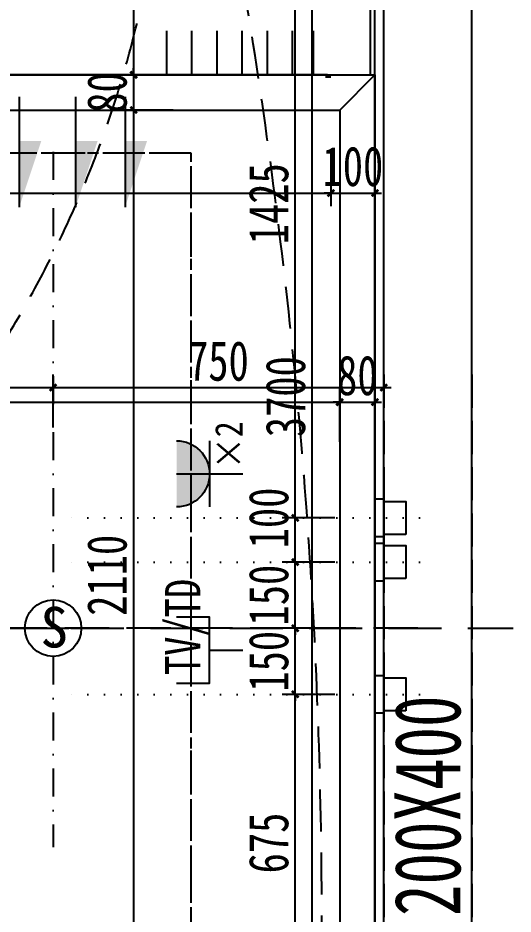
# Model space of a CAD drawing. Header units: millimetres. Extents: x -297 to 39764, y -29258 to 20315.
# Drawn here: x 18932 to 20055, y -25765 to -23733 of the extents above; entities that cross this region are included whole.
import ezdxf

# ---------------------------------------------------------------- set-up
doc = ezdxf.new("R2010")
doc.units = ezdxf.units.MM
for name, pattern in [('_DASH', [0.6, 0.4, -0.2]), ('DASH', [0.35, 0.25, -0.1]), ('DASHDOT2', [12.7, 6.35, -3.175, 0, -3.175]), ('DOT2', [0.125, 0, -0.125]), ('HIDDEN', [9.525, 6.35, -3.175])]:
    doc.linetypes.add(name, pattern=pattern)
doc.layers.get('Defpoints').update_dxf_attribs({"color": 250})
for name, color, linetype in [('.-P建筑梁位', 4, 'Continuous'), ('.P-中心线', 214, 'DASH'), ('.P-墙体尺寸标注', 252, 'Continuous'), ('.P-家具虚线层', 250, 'Continuous'), ('.p-灯具连线', 6, 'Continuous'), ('.P-装饰轮廓', 180, 'Continuous'), ('.PC-喷淋.烟感', 33, 'Continuous'), ('.PC-天花尺寸标注', 252, 'Continuous'), ('.PC-天花造型', 163, 'Continuous'), ('.PC-灯具尺寸标注', 252, 'Continuous'), ('.PC-综合天花虚线层', 14, 'DASHDOT2'), ('.PF-活动家具', 141, 'Continuous'), ('.ZD-开关', 43, 'Continuous'), ('.ZD-弱电插座', 122, 'Continuous'), ('.ZD-强电插座', 43, 'Continuous'), ('.ZD-插座标注', 252, 'Continuous'), ('.ZD-插座虚线层', 214, 'DASH'), ('.ZD-点位引线', 1, 'Continuous'), ('.ZD-点位标注', 252, 'Continuous'), ('.ZT-空调.检修口', 52, 'Continuous'), ('A-Wall', 2, 'Continuous'), ('Y-移动家具', 141, 'Continuous')]:
    doc.layers.add(name, color=color, linetype=linetype)
doc.styles.add('宋体', font='', dxfattribs={"width": 0.7, "height": 5})
doc.styles.add('文字样式', font='', dxfattribs={"width": 0.75})
doc.styles.get('宋体').set_extended_font_data('SimSun')
doc.styles.get('文字样式').set_extended_font_data('SimSun')
doc.dimstyles.new('西安1-40（内部尺寸）', dxfattribs={"dimscale": 30, "dimtxt": 3, "dimasz": 0.5, "dimexe": 1, "dimexo": 1, "dimgap": 0.5, "dimtad": 1, "dimdec": 0, "dimrnd": 5, "dimtxsty": '文字样式', "dimblk": 'ARCHTICK', "dimcen": 1, "dimdle": 0.55, "dimclrd": 252, "dimclre": 252, "dimclrt": 30, "dimadec": 0, "dimazin": 0, "dimtfac": 1, "dimtdec": 0, "dimtix": 1, "dimtmove": 2, "dimatfit": 3, "dimfxl": 5, "dimfxlon": 1, "dimarcsym": 0})

# ---------------------------------------------------------------- blocks, each defined once
blk = doc.blocks.new('xc18001')
at = {"layer": 'Y-移动家具', "color": 250, "linetype": 'DASH', "ltscale": 100, "elevation": 0}
blk.add_lwpolyline([(650, -875.1), (322.5, -875.1), (322.5, -2443.2), (2477.5, -2443.2), (2477.5, -875.1), (2150, -875.1)], dxfattribs=at)
blk = doc.blocks.new('ttrutuuyyy')
at = {"layer": '.P-家具虚线层', "color": 250, "linetype": '_DASH', "ltscale": 200, "elevation": 0}
blk.add_lwpolyline([(37757, -25867.1), (37757, -26194.6), (39325.1, -26194.6), (39325.1, -24039.6), (37757, -24039.6), (37757, -24367.1)], dxfattribs=at)
blk = doc.blocks.new('A$Cd2e37dc6')
at = {"layer": '.-P建筑梁位', "color": 4, "linetype": 'DASH', "ltscale": 300}
for p, q in [((12800, 4978.4), (12800, 3078.4)), ((12800, 4978.4), (12800, 3078.4)), ((13000, 4978.4), (13000, 3078.4)), ((13000, 4978.4), (13000, 2878.4))]:
    blk.add_line(p, q, dxfattribs=at)
blk.add_lwpolyline([(12800, 4978.4), (12800, 3078.4), (9900, 3078.4), (9900, 6378.4)], dxfattribs=at)
at = {"layer": '.-P建筑梁位', "color": 250, "linetype": 'DASH', "ltscale": 300, "style": '宋体', "width": 0.7}
blk.add_text('200X400', height=150, rotation=90, dxfattribs=at).set_placement((12973.8, 3750.8))
blk = doc.blocks.new('_ArchTick')
at = {"color": 0, "linetype": 'ByBlock', "const_width": 0.4}
blk.add_lwpolyline([(-0.5, -0.5), (0.5, 0.5)], dxfattribs=at)
blk = doc.blocks.new('*D261')
at = {"layer": '.ZT-空调.检修口', "color": 252, "linetype": 'ByBlock', "lineweight": -2, "transparency": 16777216}
for p, q in [((16981.9, -24040.2), (16981.9, -24160.2)), ((19641.9, -24040.2), (19641.9, -24160.2)), ((16965.4, -24130.2), (19658.4, -24130.2))]:
    blk.add_line(p, q, dxfattribs=at)
at = {"layer": 'Defpoints', "color": 0, "linetype": 'ByBlock', "transparency": 16777216}
for p in [(16981.9, -23867.1), (19641.9, -23867.1), (19641.9, -24130.2)]:
    blk.add_point(p, dxfattribs=at)
at = {"layer": '.ZT-空调.检修口', "color": 252, "linetype": 'ByBlock', "lineweight": -2, "transparency": 16777216, "xscale": 15, "yscale": 15, "zscale": 15, "rotation": 180}
blk.add_blockref('_ArchTick', (16981.9, -24130.2), dxfattribs=at)
at = {"layer": '.ZT-空调.检修口', "color": 252, "linetype": 'ByBlock', "lineweight": -2, "transparency": 16777216, "xscale": 15, "yscale": 15, "zscale": 15}
blk.add_blockref('_ArchTick', (19641.9, -24130.2), dxfattribs=at)
at = {"layer": '.ZT-空调.检修口', "color": 30, "linetype": 'ByBlock', "transparency": 16777216, "insert": (18311.9, -24070.2), "char_height": 90, "attachment_point": 5, "style": '文字样式'}
blk.add_mtext('2660', dxfattribs=at)
blk = doc.blocks.new('*D262')
at = {"layer": '.ZT-空调.检修口', "color": 252, "linetype": 'ByBlock', "lineweight": -2, "transparency": 16777216}
for p, q in [((19641.9, -24040.2), (19641.9, -24160.2)), ((19741.9, -24040.2), (19741.9, -24160.2)), ((19641.9, -24130.2), (19626.9, -24130.2)), ((19641.9, -24130.2), (19741.9, -24130.2)), ((19741.9, -24130.2), (19756.9, -24130.2))]:
    blk.add_line(p, q, dxfattribs=at)
at = {"layer": 'Defpoints', "color": 0, "linetype": 'ByBlock', "transparency": 16777216}
for p in [(19641.9, -23867.1), (19741.9, -23862.1), (19741.9, -24130.2)]:
    blk.add_point(p, dxfattribs=at)
at = {"layer": '.ZT-空调.检修口', "color": 252, "linetype": 'ByBlock', "lineweight": -2, "transparency": 16777216, "xscale": 15, "yscale": 15, "zscale": 15}
blk.add_blockref('_ArchTick', (19641.9, -24130.2), dxfattribs=at)
at = {"layer": '.ZT-空调.检修口', "color": 252, "linetype": 'ByBlock', "lineweight": -2, "transparency": 16777216, "xscale": 15, "yscale": 15, "zscale": 15, "rotation": 180}
blk.add_blockref('_ArchTick', (19741.9, -24130.2), dxfattribs=at)
at = {"layer": '.ZT-空调.检修口', "color": 30, "linetype": 'ByBlock', "transparency": 16777216, "insert": (19691.9, -24070.2), "char_height": 90, "attachment_point": 5, "style": '文字样式'}
blk.add_mtext('100', dxfattribs=at)
blk = doc.blocks.new('*D728')
at = {"layer": '.P-墙体尺寸标注', "color": 252, "linetype": 'ByBlock', "lineweight": -2, "transparency": 16777216}
for p, q in [((19599.4, -26458.6), (19599.4, -22725.6)), ((19689.4, -22742.1), (19569.4, -22742.1)), ((19689.4, -26442.1), (19569.4, -26442.1))]:
    blk.add_line(p, q, dxfattribs=at)
at = {"layer": 'Defpoints', "color": 0, "linetype": 'ByBlock', "transparency": 16777216}
for p in [(19599.4, -22742.1), (19761.9, -22742.1), (19761.9, -26442.1)]:
    blk.add_point(p, dxfattribs=at)
at = {"layer": '.P-墙体尺寸标注', "color": 252, "linetype": 'ByBlock', "lineweight": -2, "transparency": 16777216, "xscale": 15, "yscale": 15, "zscale": 15}
for p, rotation in [((19599.4, -22742.1), 90), ((19599.4, -26442.1), 270)]:
    blk.add_blockref('_ArchTick', p, dxfattribs=dict(at, rotation=rotation))
at = {"layer": '.P-墙体尺寸标注', "color": 30, "linetype": 'ByBlock', "transparency": 16777216, "insert": (19539.4, -24592.1), "char_height": 90, "attachment_point": 5, "rotation": 90, "style": '文字样式'}
blk.add_mtext('3700', dxfattribs=at)
blk = doc.blocks.new('*D806')
at = {"layer": '.PC-天花尺寸标注', "color": 252, "linetype": 'ByBlock', "lineweight": -2, "transparency": 16777216}
for p, q in [((19194.6, -22755.6), (19194.6, -23878.6)), ((19194.6, -22772.1), (19164.6, -22772.1)), ((19284.6, -23862.1), (19164.6, -23862.1))]:
    blk.add_line(p, q, dxfattribs=at)
at = {"layer": 'Defpoints', "color": 0, "linetype": 'ByBlock', "transparency": 16777216}
for p in [(19211.9, -22772.1), (19194.6, -23862.1), (19741.9, -23862.1)]:
    blk.add_point(p, dxfattribs=at)
at = {"layer": '.PC-天花尺寸标注', "color": 252, "linetype": 'ByBlock', "lineweight": -2, "transparency": 16777216, "xscale": 15, "yscale": 15, "zscale": 15}
for p, rotation in [((19194.6, -22772.1), 90), ((19194.6, -23862.1), 270)]:
    blk.add_blockref('_ArchTick', p, dxfattribs=dict(at, rotation=rotation))
at = {"layer": '.PC-天花尺寸标注', "color": 30, "linetype": 'ByBlock', "transparency": 16777216, "insert": (19134.6, -23317.1), "char_height": 90, "attachment_point": 5, "rotation": 90, "style": '文字样式'}
blk.add_mtext('1090', dxfattribs=at)
blk = doc.blocks.new('*D807')
at = {"layer": '.PC-天花尺寸标注', "color": 252, "linetype": 'ByBlock', "lineweight": -2, "transparency": 16777216}
for p, q in [((19194.6, -23862.1), (19194.6, -23847.1)), ((19284.6, -23862.1), (19164.6, -23862.1)), ((19194.6, -23862.1), (19194.6, -23942.1)), ((19284.6, -23942.1), (19164.6, -23942.1)), ((19194.6, -23942.1), (19194.6, -23957.1))]:
    blk.add_line(p, q, dxfattribs=at)
at = {"layer": 'Defpoints', "color": 0, "linetype": 'ByBlock', "transparency": 16777216}
for p in [(19741.9, -23862.1), (19194.6, -23942.1), (19661.9, -23942.1)]:
    blk.add_point(p, dxfattribs=at)
at = {"layer": '.PC-天花尺寸标注', "color": 252, "linetype": 'ByBlock', "lineweight": -2, "transparency": 16777216, "xscale": 15, "yscale": 15, "zscale": 15}
for p, rotation in [((19194.6, -23862.1), 270), ((19194.6, -23942.1), 90)]:
    blk.add_blockref('_ArchTick', p, dxfattribs=dict(at, rotation=rotation))
at = {"layer": '.PC-天花尺寸标注', "color": 30, "linetype": 'ByBlock', "transparency": 16777216, "insert": (19134.6, -23902.1), "char_height": 90, "attachment_point": 5, "rotation": 90, "style": '文字样式'}
blk.add_mtext('80', dxfattribs=at)
blk = doc.blocks.new('*D808')
at = {"layer": '.PC-天花尺寸标注', "color": 252, "linetype": 'ByBlock', "lineweight": -2, "transparency": 16777216}
for p, q in [((19194.6, -23925.6), (19194.6, -26068.6)), ((19284.6, -23942.1), (19164.6, -23942.1)), ((19284.6, -26052.1), (19164.6, -26052.1))]:
    blk.add_line(p, q, dxfattribs=at)
at = {"layer": 'Defpoints', "color": 0, "linetype": 'ByBlock', "transparency": 16777216}
for p in [(19661.9, -23942.1), (19194.6, -26052.1), (19661.9, -26052.1)]:
    blk.add_point(p, dxfattribs=at)
at = {"layer": '.PC-天花尺寸标注', "color": 252, "linetype": 'ByBlock', "lineweight": -2, "transparency": 16777216, "xscale": 15, "yscale": 15, "zscale": 15}
for p, rotation in [((19194.6, -23942.1), 90), ((19194.6, -26052.1), 270)]:
    blk.add_blockref('_ArchTick', p, dxfattribs=dict(at, rotation=rotation))
at = {"layer": '.PC-天花尺寸标注', "color": 30, "linetype": 'ByBlock', "transparency": 16777216, "insert": (19134.6, -24997.1), "char_height": 90, "attachment_point": 5, "rotation": 90, "style": '文字样式'}
blk.add_mtext('2110', dxfattribs=at)
blk = doc.blocks.new('*D813')
at = {"layer": '.PC-天花尺寸标注', "color": 252, "linetype": 'ByBlock', "lineweight": -2, "transparency": 16777216}
for p, q in [((16961.9, -24694.4), (16961.9, -24574.4)), ((19661.9, -24694.4), (19661.9, -24574.4)), ((16945.4, -24604.4), (19678.4, -24604.4))]:
    blk.add_line(p, q, dxfattribs=at)
at = {"layer": 'Defpoints', "color": 0, "linetype": 'ByBlock', "transparency": 16777216}
for p in [(19661.9, -24604.4), (16961.9, -24997.1), (19661.9, -24997.1)]:
    blk.add_point(p, dxfattribs=at)
at = {"layer": '.PC-天花尺寸标注', "color": 252, "linetype": 'ByBlock', "lineweight": -2, "transparency": 16777216, "xscale": 15, "yscale": 15, "zscale": 15, "rotation": 180}
blk.add_blockref('_ArchTick', (16961.9, -24604.4), dxfattribs=at)
at = {"layer": '.PC-天花尺寸标注', "color": 252, "linetype": 'ByBlock', "lineweight": -2, "transparency": 16777216, "xscale": 15, "yscale": 15, "zscale": 15}
blk.add_blockref('_ArchTick', (19661.9, -24604.4), dxfattribs=at)
at = {"layer": '.PC-天花尺寸标注', "color": 30, "linetype": 'ByBlock', "transparency": 16777216, "insert": (18311.9, -24544.4), "char_height": 90, "attachment_point": 5, "style": '文字样式'}
blk.add_mtext('2700', dxfattribs=at)
blk = doc.blocks.new('*D814')
at = {"layer": '.PC-天花尺寸标注', "color": 252, "linetype": 'ByBlock', "lineweight": -2, "transparency": 16777216}
for p, q in [((19661.9, -24694.4), (19661.9, -24574.4)), ((19741.9, -24694.4), (19741.9, -24574.4)), ((19661.9, -24604.4), (19646.9, -24604.4)), ((19661.9, -24604.4), (19741.9, -24604.4)), ((19741.9, -24604.4), (19756.9, -24604.4))]:
    blk.add_line(p, q, dxfattribs=at)
at = {"layer": 'Defpoints', "color": 0, "linetype": 'ByBlock', "transparency": 16777216}
for p in [(19741.9, -24604.4), (19661.9, -24997.1), (19741.9, -24997.1)]:
    blk.add_point(p, dxfattribs=at)
at = {"layer": '.PC-天花尺寸标注', "color": 252, "linetype": 'ByBlock', "lineweight": -2, "transparency": 16777216, "xscale": 15, "yscale": 15, "zscale": 15}
blk.add_blockref('_ArchTick', (19661.9, -24604.4), dxfattribs=at)
at = {"layer": '.PC-天花尺寸标注', "color": 252, "linetype": 'ByBlock', "lineweight": -2, "transparency": 16777216, "xscale": 15, "yscale": 15, "zscale": 15, "rotation": 180}
blk.add_blockref('_ArchTick', (19741.9, -24604.4), dxfattribs=at)
at = {"layer": '.PC-天花尺寸标注', "color": 30, "linetype": 'ByBlock', "transparency": 16777216, "insert": (19701.9, -24544.4), "char_height": 90, "attachment_point": 5, "style": '文字样式'}
blk.add_mtext('80', dxfattribs=at)
blk = doc.blocks.new('智能感烟探测器')
at = {"linetype": 'ByBlock'}
blk.add_circle((0, 0), 75, dxfattribs=at)
at = {"linetype": 'ByBlock', "style": '文字样式'}
blk.add_text('S', height=108, dxfattribs=at).set_placement((-33.6, -51.3))
blk = doc.blocks.new('*D859')
at = {"layer": '.PC-灯具尺寸标注', "color": 252, "linetype": 'ByBlock', "lineweight": -2, "transparency": 16777216}
for p, q in [((18311.9, -24661.6), (18311.9, -24541.6)), ((19011.9, -24661.6), (19011.9, -24541.6)), ((18295.4, -24571.6), (19028.4, -24571.6))]:
    blk.add_line(p, q, dxfattribs=at)
at = {"layer": 'Defpoints', "color": 0, "linetype": 'ByBlock', "transparency": 16777216}
for p in [(19011.9, -24571.6), (18311.9, -25117.1), (19011.9, -25117.1)]:
    blk.add_point(p, dxfattribs=at)
at = {"layer": '.PC-灯具尺寸标注', "color": 252, "linetype": 'ByBlock', "lineweight": -2, "transparency": 16777216, "xscale": 15, "yscale": 15, "zscale": 15, "rotation": 180}
blk.add_blockref('_ArchTick', (18311.9, -24571.6), dxfattribs=at)
at = {"layer": '.PC-灯具尺寸标注', "color": 252, "linetype": 'ByBlock', "lineweight": -2, "transparency": 16777216, "xscale": 15, "yscale": 15, "zscale": 15}
blk.add_blockref('_ArchTick', (19011.9, -24571.6), dxfattribs=at)
at = {"layer": '.PC-灯具尺寸标注', "color": 30, "linetype": 'ByBlock', "transparency": 16777216, "insert": (18661.9, -24511.6), "char_height": 90, "attachment_point": 5, "style": '文字样式'}
blk.add_mtext('700', dxfattribs=at)
blk = doc.blocks.new('*D860')
at = {"layer": '.PC-灯具尺寸标注', "color": 252, "linetype": 'ByBlock', "lineweight": -2, "transparency": 16777216}
for p, q in [((19011.9, -24661.6), (19011.9, -24541.6)), ((19761.9, -24571.6), (19761.9, -24541.6)), ((18995.4, -24571.6), (19778.4, -24571.6))]:
    blk.add_line(p, q, dxfattribs=at)
at = {"layer": 'Defpoints', "color": 0, "linetype": 'ByBlock', "transparency": 16777216}
for p in [(19761.9, -24571.6), (19761.9, -24571.6), (19011.9, -25117.1)]:
    blk.add_point(p, dxfattribs=at)
at = {"layer": '.PC-灯具尺寸标注', "color": 252, "linetype": 'ByBlock', "lineweight": -2, "transparency": 16777216, "xscale": 15, "yscale": 15, "zscale": 15, "rotation": 180}
blk.add_blockref('_ArchTick', (19011.9, -24571.6), dxfattribs=at)
at = {"layer": '.PC-灯具尺寸标注', "color": 252, "linetype": 'ByBlock', "lineweight": -2, "transparency": 16777216, "xscale": 15, "yscale": 15, "zscale": 15}
blk.add_blockref('_ArchTick', (19761.9, -24571.6), dxfattribs=at)
at = {"layer": '.PC-灯具尺寸标注', "color": 30, "linetype": 'ByBlock', "transparency": 16777216, "insert": (19386.9, -24511.6), "char_height": 90, "attachment_point": 5, "style": '文字样式'}
blk.add_mtext('750', dxfattribs=at)
blk = doc.blocks.new('接线盒01')
at = {"layer": '.ZD-开关', "color": 6, "linetype": 'ByBlock', "ltscale": 0.1}
for points in [[(50, 43), (50, -43), (70, -43), (70, 43)], [(0, -37.5), (50, -37.5), (50, 37.5), (0, 37.5)]]:
    blk.add_lwpolyline(points, close=True, dxfattribs=at)
blk = doc.blocks.new('插座（多个）')
at = {"layer": '.ZD-强电插座'}
h = blk.add_hatch(color=256, dxfattribs=at)
h.paths.add_polyline_path([(0, -600), (300, -600, 0.414214), (0, -300)])
h.paths.add_polyline_path([(-300, -600), (0, -600), (0, -300, 0.414214)])
for p, q in [((0, -600), (0, 0)), ((300, -300), (-300, -300))]:
    blk.add_line(p, q, dxfattribs=at)
blk.add_arc((0, -600), 300, 0, 180, dxfattribs=at)
at = {"layer": '.ZD-强电插座', "style": '文字样式', "width": 0.85}
blk.add_attdef('212', (81.7, 0), '', height=200, dxfattribs=at)
blk = doc.blocks.new('有限电视')
blk.add_line((245003.034, 64355.604), (245003.034, 64354.104))
blk.add_lwpolyline([(245001.534, 64357.104), (245001.534, 64355.604), (245004.534, 64355.604), (245004.534, 64357.104)])
at = {"style": '文字样式', "width": 0.8}
blk.add_attdef('TV', (245001.848, 64355.955), '', height=2, dxfattribs=at)
blk = doc.blocks.new('*D922')
at = {"layer": '.ZD-插座标注', "color": 252, "linetype": 'ByBlock', "lineweight": -2, "transparency": 16777216}
for p, q in [((19561.1, -25958.1), (19561.1, -25250.6)), ((19651.1, -25267.1), (19531.1, -25267.1)), ((19651.1, -25941.6), (19531.1, -25941.6))]:
    blk.add_line(p, q, dxfattribs=at)
at = {"layer": 'Defpoints', "color": 0, "linetype": 'ByBlock', "transparency": 16777216}
for p in [(19561.1, -25267.1), (19741.9, -25267.1, 0), (19761.9, -25941.6, 0)]:
    blk.add_point(p, dxfattribs=at)
at = {"layer": '.ZD-插座标注', "color": 252, "linetype": 'ByBlock', "lineweight": -2, "transparency": 16777216, "xscale": 15, "yscale": 15, "zscale": 15}
for p, rotation in [((19561.1, -25267.1), 90), ((19561.1, -25941.6), 270)]:
    blk.add_blockref('_ArchTick', p, dxfattribs=dict(at, rotation=rotation))
at = {"layer": '.ZD-插座标注', "color": 30, "linetype": 'ByBlock', "transparency": 16777216, "insert": (19501.1, -25604.3), "char_height": 90, "attachment_point": 5, "rotation": 90, "style": '文字样式'}
blk.add_mtext('675', dxfattribs=at)
blk = doc.blocks.new('*D982')
at = {"layer": '.ZD-点位标注', "color": 252, "linetype": 'ByBlock', "lineweight": -2, "transparency": 16777216}
for p, q in [((19651.1, -25117.1), (19531.1, -25117.1)), ((19561.1, -25117.1), (19561.1, -25102.1)), ((19561.1, -25267.1), (19561.1, -25117.1)), ((19651.1, -25267.1), (19531.1, -25267.1)), ((19561.1, -25267.1), (19561.1, -25282.1))]:
    blk.add_line(p, q, dxfattribs=at)
at = {"layer": 'Defpoints', "color": 0, "linetype": 'ByBlock', "transparency": 16777216}
for p in [(19561.1, -25117.1), (19811.9, -25117.1, 0), (19811.9, -25267.1, 0)]:
    blk.add_point(p, dxfattribs=at)
at = {"layer": '.ZD-点位标注', "color": 252, "linetype": 'ByBlock', "lineweight": -2, "transparency": 16777216, "xscale": 15, "yscale": 15, "zscale": 15}
for p, rotation in [((19561.1, -25117.1), 270), ((19561.1, -25267.1), 90)]:
    blk.add_blockref('_ArchTick', p, dxfattribs=dict(at, rotation=rotation))
at = {"layer": '.ZD-点位标注', "color": 30, "linetype": 'ByBlock', "transparency": 16777216, "insert": (19501.1, -25192.1), "char_height": 90, "attachment_point": 5, "rotation": 90, "style": '文字样式'}
blk.add_mtext('150', dxfattribs=at)
blk = doc.blocks.new('*D983')
at = {"layer": '.ZD-点位标注', "color": 252, "linetype": 'ByBlock', "lineweight": -2, "transparency": 16777216}
for p, q in [((19561.1, -24967.1), (19561.1, -24952.1)), ((19651.1, -24967.1), (19531.1, -24967.1)), ((19561.1, -25117.1), (19561.1, -24967.1)), ((19651.1, -25117.1), (19531.1, -25117.1)), ((19561.1, -25117.1), (19561.1, -25132.1))]:
    blk.add_line(p, q, dxfattribs=at)
at = {"layer": 'Defpoints', "color": 0, "linetype": 'ByBlock', "transparency": 16777216}
for p in [(19561.1, -24967.1), (19811.9, -24967.1, 0), (19811.9, -25117.1, 0)]:
    blk.add_point(p, dxfattribs=at)
at = {"layer": '.ZD-点位标注', "color": 252, "linetype": 'ByBlock', "lineweight": -2, "transparency": 16777216, "xscale": 15, "yscale": 15, "zscale": 15}
for p, rotation in [((19561.1, -24967.1), 270), ((19561.1, -25117.1), 90)]:
    blk.add_blockref('_ArchTick', p, dxfattribs=dict(at, rotation=rotation))
at = {"layer": '.ZD-点位标注', "color": 30, "linetype": 'ByBlock', "transparency": 16777216, "insert": (19501.1, -25042.1), "char_height": 90, "attachment_point": 5, "rotation": 90, "style": '文字样式'}
blk.add_mtext('150', dxfattribs=at)
blk = doc.blocks.new('*D984')
at = {"layer": '.ZD-点位标注', "color": 252, "linetype": 'ByBlock', "lineweight": -2, "transparency": 16777216}
for p, q in [((19561.1, -24983.6), (19561.1, -24850.6)), ((19651.1, -24867.1), (19531.1, -24867.1)), ((19651.1, -24967.1), (19531.1, -24967.1))]:
    blk.add_line(p, q, dxfattribs=at)
at = {"layer": 'Defpoints', "color": 0, "linetype": 'ByBlock', "transparency": 16777216}
for p in [(19561.1, -24867.1), (19811.9, -24867.1, 0), (19811.9, -24967.1, 0)]:
    blk.add_point(p, dxfattribs=at)
at = {"layer": '.ZD-点位标注', "color": 252, "linetype": 'ByBlock', "lineweight": -2, "transparency": 16777216, "xscale": 15, "yscale": 15, "zscale": 15}
for p, rotation in [((19561.1, -24867.1), 90), ((19561.1, -24967.1), 270)]:
    blk.add_blockref('_ArchTick', p, dxfattribs=dict(at, rotation=rotation))
at = {"layer": '.ZD-点位标注', "color": 30, "linetype": 'ByBlock', "transparency": 16777216, "insert": (19501.1, -24867.1), "char_height": 90, "attachment_point": 5, "rotation": 90, "style": '文字样式'}
blk.add_mtext('100', dxfattribs=at)
blk = doc.blocks.new('*D985')
at = {"layer": '.ZD-点位标注', "color": 252, "linetype": 'ByBlock', "lineweight": -2, "transparency": 16777216}
for p, q in [((19561.1, -24883.6), (19561.1, -23425.6)), ((19651.1, -23442.1), (19531.1, -23442.1)), ((19651.1, -24867.1), (19531.1, -24867.1))]:
    blk.add_line(p, q, dxfattribs=at)
at = {"layer": 'Defpoints', "color": 0, "linetype": 'ByBlock', "transparency": 16777216}
for p in [(19561.1, -23442.1), (19811.9, -23442.1), (19811.9, -24867.1, 0)]:
    blk.add_point(p, dxfattribs=at)
at = {"layer": '.ZD-点位标注', "color": 252, "linetype": 'ByBlock', "lineweight": -2, "transparency": 16777216, "xscale": 15, "yscale": 15, "zscale": 15}
for p, rotation in [((19561.1, -23442.1), 90), ((19561.1, -24867.1), 270)]:
    blk.add_blockref('_ArchTick', p, dxfattribs=dict(at, rotation=rotation))
at = {"layer": '.ZD-点位标注', "color": 30, "linetype": 'ByBlock', "transparency": 16777216, "insert": (19501.1, -24154.6), "char_height": 90, "attachment_point": 5, "rotation": 90, "style": '文字样式'}
blk.add_mtext('1425', dxfattribs=at)

msp = doc.modelspace()

# ---------------------------------------------------------------- linework, layer by layer
at = {"layer": '.P-中心线', "linetype": 'DASH', "ltscale": 400, "elevation": 0}
msp.add_lwpolyline([(19838.8, -25117.1), (16561.9, -25117.1)], dxfattribs=at)
at = {"layer": '.p-灯具连线', "color": 6, "linetype": 'HIDDEN', "ltscale": 15, "elevation": 0}
msp.add_lwpolyline([(17656.6, -25985.1, -0.195747), (19611.9, -26292.1, 0.066049), (19294.1, -22900.2, 0.747916)], format="xyb", dxfattribs=at)
at = {"layer": '.p-灯具连线', "color": 6, "linetype": 'HIDDEN', "ltscale": 15}
msp.add_lwpolyline([(19258.7, -22935.5, -0.258546), (18311.9, -25117.1, 0.18951), (17621.2, -25949.8, 0.118211)], format="xyb", dxfattribs=at)
at = {"layer": '.P-装饰轮廓', "elevation": 0}
msp.add_lwpolyline([(19311.9, -26422.1), (19741.9, -26422.1), (19741.9, -22762.1), (19661.9, -22762.1)], dxfattribs=at)
at = {"layer": '.PC-天花造型', "color": 75}
msp.add_line((19661.9, -23942.1), (19741.9, -23862.1), dxfattribs=at)
at = {"layer": '.PC-天花造型'}
msp.add_lwpolyline([(19731.9, -23862.1), (19731.9, -22772.1), (18691.9, -22772.1), (18691.9, -23222.1), (16891.9, -23222.1), (16891.9, -23862.1)], dxfattribs=at)
msp.add_lwpolyline([(19741.9, -26132.1), (16881.9, -26132.1), (16881.9, -23862.1), (19741.9, -23862.1)], close=True, dxfattribs=at)
at = {"layer": '.PC-天花造型', "color": 75}
msp.add_lwpolyline([(19661.9, -26052.1), (16961.9, -26052.1), (16961.9, -23942.1), (19661.9, -23942.1)], close=True, dxfattribs=at)
at = {"layer": '.PC-综合天花虚线层', "linetype": 'DASHDOT2', "ltscale": 10}
for p, q in [((19011.9, -24037.1), (19011.9, -25613.3)), ((17077.8, -25117.1), (19171.9, -25117.1))]:
    msp.add_line(p, q, dxfattribs=at)
at = {"layer": '.ZD-插座虚线层', "linetype": 'DOT2', "ltscale": 300}
for p, q in [((19843.1, -24867.1, 0), (19051.4, -24867.1, 0)), ((19843.1, -24967.1, 0), (19051.4, -24967.1, 0)), ((19843.1, -25267.1, 0), (19051.4, -25267.1, 0))]:
    msp.add_line(p, q, dxfattribs=at)
at = {"layer": '.ZD-插座虚线层', "linetype": '_DASH', "ltscale": 300}
msp.add_line((16712.6, -25117.1, 0), (20055.1, -25117.1, 0), dxfattribs=at)
at = {"layer": '.ZD-点位引线', "color": 10, "elevation": 0}
for points in [[(19741.9, -24867.1, 0, 25, 0), (19641.9, -24867.1, 0, 0, 0), (19441.9, -24867.1, 0, 0, 0), (19441.9, -24767.1, 0, 0, 0), (19441.9, -24767.1, 0, 0, 0)], [(19741.9, -24967.1, 0, 25, 0), (19641.9, -24967.1, 0, 0, 0), (19441.9, -24967.1, 0, 0, 0), (19441.9, -24867.1, 0, 0, 0), (19441.9, -24867.1, 0, 0, 0)], [(19741.9, -25267.1, 0, 25, 0), (19641.9, -25267.1, 0, 0, 0), (19441.9, -25267.1, 0, 0, 0), (19441.9, -25167.1, 0, 0, 0), (19441.9, -25167.1, 0, 0, 0)]]:
    msp.add_lwpolyline(points, format="xyseb", dxfattribs=at)
at = {"layer": '.ZT-空调.检修口'}
for p, q in [((19269.9, -23862.1), (19269.9, -23762.1)), ((19326.9, -23862.1), (19326.9, -23762.1)), ((19383.9, -23862.1), (19383.9, -23762.1)), ((19440.9, -23862.1), (19440.9, -23762.1)), ((19497.9, -23862.1), (19497.9, -23762.1)), ((19554.9, -23862.1), (19554.9, -23762.1)), ((18935.2, -23912.1), (18935.2, -24162.1)), ((19062.9, -23912.1), (19062.9, -24162.1)), ((19175.2, -23912.1), (19175.2, -24162.1))]:
    msp.add_line(p, q, dxfattribs=at)
at = {"layer": '.ZT-空调.检修口', "const_width": 5}
for points in [[(19601.9, -23862.1), (19601.9, -23762.1)], [(16981.9, -23867.1), (16991.9, -23867.1), (16991.9, -23862.1), (19631.9, -23862.1), (19631.9, -23867.1), (19641.9, -23867.1)]]:
    msp.add_lwpolyline(points, dxfattribs=at)
at = {"layer": '.ZT-空调.检修口'}
for points in [[(18935.2, -24162.1), (18935.2, -24012.1), (18985.2, -24012.1)], [(19062.9, -24162.1), (19062.9, -24012.1), (19112.9, -24012.1)], [(19175.2, -24162.1), (19175.2, -24012.1), (19225.2, -24012.1)]]:
    msp.add_solid(points, dxfattribs=at)
at = {"layer": 'A-Wall', "color": 7}
for p, q in [((19961.9, -27042.1), (19961.9, -20092.1)), ((19761.9, -26442.1), (19761.9, -22742.1))]:
    msp.add_line(p, q, dxfattribs=at)

# ---------------------------------------------------------------- block references
at = {"layer": '.-P建筑梁位'}
msp.add_blockref('A$Cd2e37dc6', (6961.9, -29520.5, 0), dxfattribs=at)
at = {"layer": '.P-家具虚线层', "linetype": 'ByBlock'}
msp.add_blockref('ttrutuuyyy', (-20000, 0), dxfattribs=at)
at = {"layer": '.PC-喷淋.烟感', "xscale": 0.8533333333333324, "yscale": 0.8533333333333324, "zscale": 0.8533333333333324}
msp.add_blockref('智能感烟探测器', (19011.9, -25117.1), dxfattribs=at)
at = {"layer": '.PF-活动家具', "rotation": 90.00000000000001}
msp.add_blockref('xc18001', (16881.9, -26517.1, 0), dxfattribs=at)
at = {"layer": '.ZD-开关', "color": 4, "linetype": 'ByBlock', "extrusion": (0, 0, -1), "zscale": -1}
for p in [(-19811.9, -24867.1, 0), (-19811.9, -24967.1, 0), (-19811.9, -25267.1, 0)]:
    msp.add_blockref('接线盒01', p, dxfattribs=at)
at = {"layer": '.ZD-弱电插座'}
ref = msp.add_blockref('有限电视', (3237147.1, -12275318.8, 0), dxfattribs=dict(at, xscale=50, yscale=50, zscale=50, rotation=89.99999999988988))
ref.add_attrib('TV', 'TV/TD', (19345.9, -25223.1, 0), dxfattribs={"layer": '0', "height": 80, "rotation": 90, "style": '文字样式', "width": 0.8})
at = {"layer": '.ZD-强电插座', "extrusion": (0, 0, -1)}
ref = msp.add_blockref('插座（多个）', (-19441.9, -24767.1, 0), dxfattribs=dict(at, xscale=0.2500000002328306, yscale=0.2500000002328306, zscale=-0.2500000002328306, rotation=90.00000000010999))
ref.add_attrib('212', '×2', (19441.6, -24756.4, 0), dxfattribs={"ltscale": 0.01, "height": 62.5, "rotation": 90, "style": '文字样式', "width": 0.85})

# ---------------------------------------------------------------- dimensions: what is measured, and where the dimension line sits
at = {"layer": '.P-墙体尺寸标注', "color": 1, "linetype": 'ByBlock'}
dim = msp.add_linear_dim(base=(19599.4, -22742.1), p1=(19761.9, -26442.1), p2=(19761.9, -22742.1), angle=90, dimstyle='西安1-40（内部尺寸）', override={"dimfxl": 3}, dxfattribs=at)
dim.commit()
dim.dimension.update_dxf_attribs({"geometry": '*D728', "text_midpoint": (19539.4, -24592.1)})
at = {"layer": '.PC-天花尺寸标注', "color": 1, "linetype": 'ByBlock'}
for base, p1, p2, picture, middle in [((19194.6, -23862.1), (19211.9, -22772.1), (19741.9, -23862.1), '*D806', (19134.6, -23317.1)), ((19194.6, -23942.1), (19741.9, -23862.1), (19661.9, -23942.1), '*D807', (19134.6, -23902.1)), ((19194.6, -26052.1), (19661.9, -23942.1), (19661.9, -26052.1), '*D808', (19134.6, -24997.1))]:
    dim = msp.add_linear_dim(base=base, p1=p1, p2=p2, angle=90, dimstyle='西安1-40（内部尺寸）', override={"dimfxl": 3}, dxfattribs=at)
    dim.commit()
    dim.dimension.update_dxf_attribs({"geometry": picture, "text_midpoint": middle})
for base, p1, p2, picture, middle in [((19661.9, -24604.4), (16961.9, -24997.1), (19661.9, -24997.1), '*D813', (18311.9, -24544.4)), ((19741.9, -24604.4), (19661.9, -24997.1), (19741.9, -24997.1), '*D814', (19701.9, -24544.4))]:
    dim = msp.add_linear_dim(base=base, p1=p1, p2=p2, dimstyle='西安1-40（内部尺寸）', override={"dimfxl": 3}, dxfattribs=at)
    dim.commit()
    dim.dimension.update_dxf_attribs({"geometry": picture, "text_midpoint": middle})
at = {"layer": '.PC-灯具尺寸标注', "color": 1, "linetype": 'ByBlock'}
for base, p1, p2, picture, middle in [((19011.9, -24571.6), (18311.9, -25117.1), (19011.9, -25117.1), '*D859', (18661.9, -24511.6)), ((19761.9, -24571.6), (19011.9, -25117.1), (19761.9, -24571.6), '*D860', (19386.9, -24511.6))]:
    dim = msp.add_linear_dim(base=base, p1=p1, p2=p2, dimstyle='西安1-40（内部尺寸）', override={"dimfxl": 3}, dxfattribs=at)
    dim.commit()
    dim.dimension.update_dxf_attribs({"geometry": picture, "text_midpoint": middle})
at = {"layer": '.ZD-插座标注', "color": 1, "linetype": 'ByBlock'}
dim = msp.add_linear_dim(base=(19561.1312, -25267.0772, 0), p1=(19761.9093, -25941.5811, 0), p2=(19741.9093, -25267.0772, 0), angle=90, dimstyle='西安1-40（内部尺寸）', override={"dimfxl": 3}, dxfattribs=at)
dim.commit()
dim.dimension.update_dxf_attribs({"geometry": '*D922', "text_midpoint": (19501.1312, -25604.3292, 0)})
at = {"layer": '.ZD-点位标注', "color": 1, "linetype": 'ByBlock'}
for base, p1, p2, picture, middle in [((19561.1, -23442.1), (19811.9, -24867.1, 0), (19811.9, -23442.1), '*D985', (19501.1, -24154.6)), ((19561.1, -24967.1), (19811.9, -25117.1, 0), (19811.9, -24967.1, 0), '*D983', (19501.1, -25042.1)), ((19561.1, -25117.1), (19811.9, -25267.1, 0), (19811.9, -25117.1, 0), '*D982', (19501.1, -25192.1))]:
    dim = msp.add_linear_dim(base=base, p1=p1, p2=p2, angle=90, dimstyle='西安1-40（内部尺寸）', override={"dimfxl": 3}, dxfattribs=at)
    dim.commit()
    dim.dimension.update_dxf_attribs({"geometry": picture, "text_midpoint": middle})
dim = msp.add_linear_dim(base=(19561.1, -24867.1), p1=(19811.9, -24967.1, 0), p2=(19811.9, -24867.1, 0), angle=90, dimstyle='西安1-40（内部尺寸）', override={"dimfxl": 3}, dxfattribs=at)
dim.commit()
dim.dimension.update_dxf_attribs({"geometry": '*D984', "text_midpoint": (19501.1, -24867.1), "dimtype": 160})
at = {"layer": '.ZT-空调.检修口', "color": 1, "linetype": 'ByBlock'}
for base, p1, p2, picture, middle in [((19641.9, -24130.2), (16981.9, -23867.1), (19641.9, -23867.1), '*D261', (18311.9, -24070.2)), ((19741.9, -24130.2), (19641.9, -23867.1), (19741.9, -23862.1), '*D262', (19691.9, -24070.2))]:
    dim = msp.add_linear_dim(base=base, p1=p1, p2=p2, dimstyle='西安1-40（内部尺寸）', override={"dimfxl": 3}, dxfattribs=at)
    dim.commit()
    dim.dimension.update_dxf_attribs({"geometry": picture, "text_midpoint": middle})

doc.saveas('drawing.dxf')
